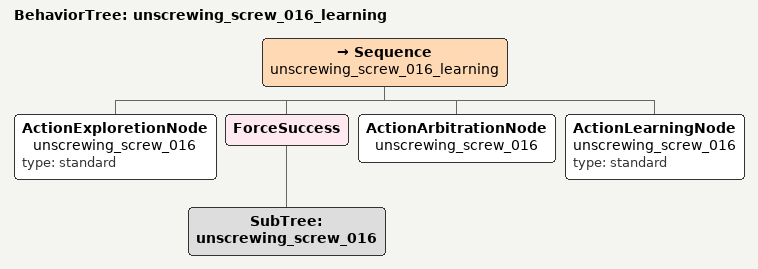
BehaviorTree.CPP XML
<?xml version="1.0"?>
<root BTCPP_format="4">
  <BehaviorTree ID="unscrewing_screw_016_learning">
    <Sequence name="unscrewing_screw_016_learning">

      <ActionExploretionNode name="unscrewing_screw_016" type="standard"/>
      <ForceSuccess>
        <SubTree ID='unscrewing_screw_016'/>
      </ForceSuccess>
      <ActionArbitrationNode name="unscrewing_screw_016"/>
      <ActionLearningNode    name="unscrewing_screw_016" type="standard"/>

    </Sequence>
  </BehaviorTree>
</root>
